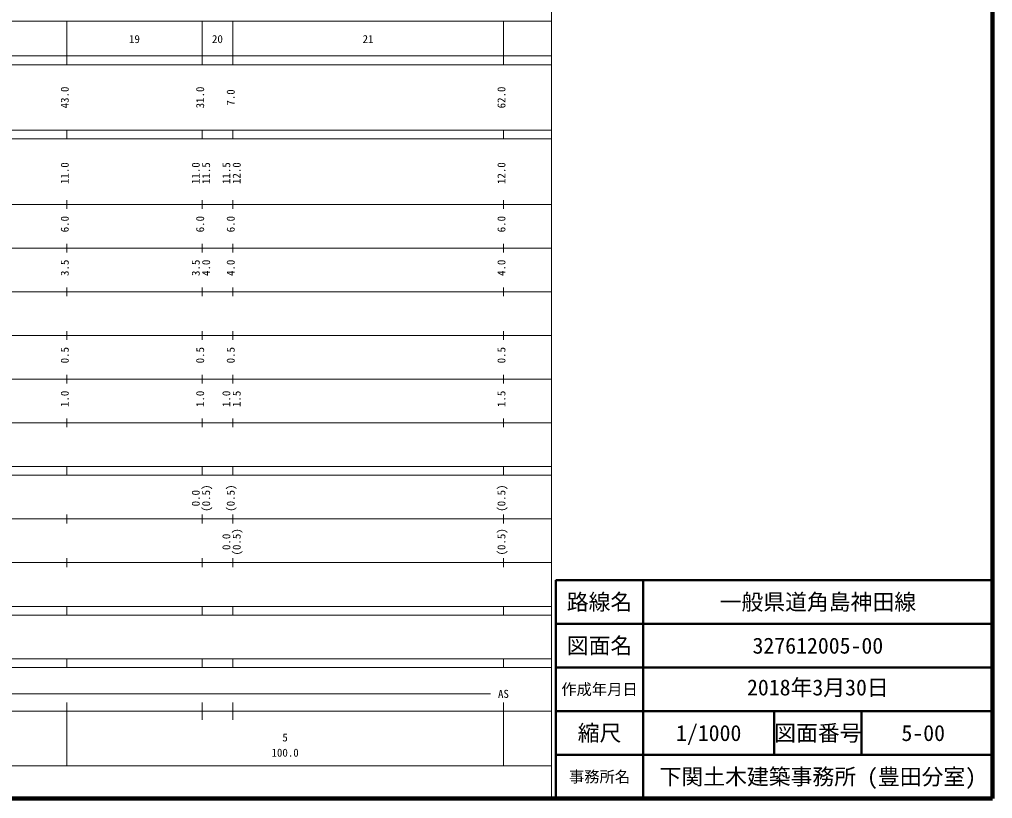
# Model space of a CAD drawing. Units: millimetres, scale not verified. Extents: x 40000 to 680000, y 20000 to 380000.
# Drawn here: x 457169 to 680000, y 20000 to 198357 of the extents above; entities that cross this region are included whole.
import ezdxf
from ezdxf.enums import TextEntityAlignment as Align

# ---------------------------------------------------------------- set-up
doc = ezdxf.new("R2010")
doc.units = ezdxf.units.MM
doc.header["$LTSCALE"] = 1000
for name, color, linetype, lineweight in [('M-TTL', 2, 'Continuous', 140), ('M-TTL-BAND', 7, 'Continuous', 13), ('M-TTL-FRAM', 2, 'Continuous', 50), ('M-TTL-LINE', 7, 'Continuous', 50)]:
    doc.layers.add(name, color=color, linetype=linetype, lineweight=lineweight)
doc.layers.add('M-TTL-TXT', color=7, linetype='Continuous')
doc.styles.add('ＭＳ ゴシック', font='')
doc.styles.get('ＭＳ ゴシック').set_extended_font_data('MS Gothic')

msp = doc.modelspace()

# ---------------------------------------------------------------- linework, layer by layer
at = {"layer": 'M-TTL'}
for p, q in [((680000, 20000), (680000, 380000)), ((40000, 20000), (680000, 20000))]:
    msp.add_line(p, q, dxfattribs=at)
at = {"layer": 'M-TTL-BAND'}
for p, q in [((579000, 20000), (579000, 370000)), ((68000, 198000), (579000, 198000)), ((468000, 188000), (468000, 198000)), ((499000, 188000), (499000, 198000)), ((506000, 188000), (506000, 198000)), ((568000, 188000), (568000, 198000)), ((40000, 190000), (579000, 190000)), ((40000, 188000), (579000, 188000)), ((40000, 173000), (579000, 173000)), ((468000, 171000), (468000, 173000)), ((499000, 171000), (499000, 173000)), ((506000, 171000), (506000, 173000)), ((568000, 171000), (568000, 173000)), ((40000, 171000), (579000, 171000)), ((40000, 156000), (579000, 156000)), ((468000, 155000), (468000, 157000)), ((499000, 155000), (499000, 157000)), ((506000, 155000), (506000, 157000)), ((568000, 155000), (568000, 157000)), ((46000, 146000), (579000, 146000)), ((468000, 145000), (468000, 147000)), ((499000, 145000), (499000, 147000)), ((506000, 145000), (506000, 147000)), ((568000, 145000), (568000, 147000)), ((52000, 136000), (579000, 136000)), ((468000, 135000), (468000, 137000)), ((499000, 135000), (499000, 137000)), ((506000, 135000), (506000, 137000)), ((568000, 135000), (568000, 137000)), ((46000, 126000), (579000, 126000)), ((468000, 125000), (468000, 127000)), ((499000, 125000), (499000, 127000)), ((506000, 125000), (506000, 127000)), ((568000, 125000), (568000, 127000)), ((52000, 116000), (579000, 116000)), ((468000, 115000), (468000, 117000)), ((499000, 115000), (499000, 117000)), ((506000, 115000), (506000, 117000)), ((568000, 115000), (568000, 117000)), ((468000, 105000), (468000, 107000)), ((499000, 105000), (499000, 107000)), ((506000, 105000), (506000, 107000)), ((568000, 105000), (568000, 107000)), ((46000, 106000), (579000, 106000)), ((40000, 96000), (579000, 96000)), ((468000, 94000), (468000, 96000)), ((499000, 94000), (499000, 96000)), ((506000, 94000), (506000, 96000)), ((568000, 94000), (568000, 96000)), ((40000, 94000), (579000, 94000)), ((468000, 83000), (468000, 85000)), ((499000, 83000), (499000, 85000)), ((506000, 83000), (506000, 85000)), ((568000, 83000), (568000, 85000)), ((49000, 84000), (579000, 84000)), ((40000, 74000), (579000, 74000)), ((468000, 73000), (468000, 75000)), ((499000, 73000), (499000, 75000)), ((506000, 73000), (506000, 75000)), ((568000, 73000), (568000, 75000)), ((40000, 64000), (579000, 64000)), ((468000, 62000), (468000, 64000)), ((499000, 62000), (499000, 64000)), ((506000, 62000), (506000, 64000)), ((568000, 62000), (568000, 64000)), ((40000, 62000), (579000, 62000)), ((40000, 52000), (579000, 52000)), ((468000, 50000), (468000, 52000)), ((499000, 50000), (499000, 52000)), ((506000, 50000), (506000, 52000)), ((568000, 50000), (568000, 52000)), ((40000, 50000), (579000, 50000)), ((71000, 44000), (565000, 44000)), ((468000, 27500), (468000, 42000)), ((499000, 38000), (499000, 42000)), ((506000, 38000), (506000, 42000)), ((568000, 27500), (568000, 42000)), ((40000, 40000), (579000, 40000)), ((68000, 27500), (579000, 27500))]:
    msp.add_line(p, q, dxfattribs=at)
at = {"layer": 'M-TTL-FRAM'}
for p, q in [((680000, 70000), (580000, 70000)), ((580000, 70000), (580000, 20000))]:
    msp.add_line(p, q, dxfattribs=at)
at = {"layer": 'M-TTL-LINE'}
for p, q in [((600000, 70000), (600000, 20000)), ((680000, 60000), (580000, 60000)), ((680000, 50000), (580000, 50000)), ((680000, 40000), (580000, 40000)), ((630000, 40000), (630000, 30000)), ((650000, 40000), (650000, 30000)), ((680000, 30000), (580000, 30000))]:
    msp.add_line(p, q, dxfattribs=at)

# ---------------------------------------------------------------- texts
at = {"layer": 'M-TTL-BAND', "style": 'ＭＳ ゴシック'}
for s, p in [('19', (483500, 192405)), ('20', (502500, 192405)), ('21', (537000, 192405)), ('AS', (568000, 42500)), ('5', (518000, 32523)), ('100.0', (518000, 29033))]:
    msp.add_text(s, height=1833, dxfattribs=at).set_placement(p, align=Align.BOTTOM_CENTER)
for s, p in [('43.0', (469000, 180500)), ('31.0', (500000, 180500)), ('62.0', (569000, 180500)), ('7.0', (507000, 180500)), ('11.0', (469000, 163174)), ('11.0', (499000, 163174)), ('11.5', (501370, 163174)), ('11.5', (506000, 163174)), ('12.0', (508370, 163174)), ('12.0', (569000, 163174)), ('6.0', (469000, 151500)), ('6.0', (500000, 151500)), ('6.0', (507000, 151500)), ('6.0', (569000, 151500)), ('3.5', (469000, 141500)), ('3.5', (499000, 141500)), ('4.0', (501370, 141500)), ('4.0', (507000, 141500)), ('4.0', (569000, 141500)), ('0.5', (469000, 121500)), ('0.5', (500000, 121500)), ('0.5', (507000, 121500)), ('0.5', (569000, 121500)), ('1.0', (469000, 111500)), ('1.0', (500000, 111500)), ('1.0', (506000, 111500)), ('1.5', (508370, 111500)), ('1.5', (569000, 111500)), ('(0.5)', (501370, 88764)), ('(0.5)', (507000, 88764)), ('(0.5)', (569000, 88764)), ('0.0', (499000, 88764)), ('0.0', (506000, 78764)), ('(0.5)', (508370, 78764)), ('(0.5)', (569000, 78764))]:
    msp.add_text(s, height=1833, rotation=90, dxfattribs=at).set_placement(p, align=Align.BOTTOM_CENTER)
at = {"layer": 'M-TTL-TXT', "style": 'ＭＳ ゴシック'}
for s, height, p in [('路線名', 3666, (590000, 65000)), ('路線名', 3666, (590000, 65000)), ('一般県道角島神田線', 3666, (640000, 65000)), ('図面名', 3666, (590000, 55000)), ('図面名', 3666, (590000, 55000)), ('327612005-00', 3666, (640000, 55000)), ('作成年月日', 2566, (590000, 45000)), ('作成年月日', 2566, (590000, 45000)), ('縮尺', 3666, (590000, 35000)), ('縮尺', 3666, (590000, 35000)), ('1/1000', 3666, (615000, 35000)), ('図面番号', 3666, (640000, 35000)), ('図面番号', 3666, (640000, 35000)), ('5-00', 3666, (664125, 35000)), ('下関土木建築事務所 (豊田分室)', 3666, (640000, 25000)), ('事務所名', 2566, (590000, 25000)), ('事務所名', 2566, (590000, 25000))]:
    msp.add_text(s, height=height, dxfattribs=at).set_placement(p, align=Align.MIDDLE_CENTER)
msp.add_text('2018年3月30日', height=3666, dxfattribs=at).set_placement((640000, 42500), align=Align.BOTTOM_CENTER)

doc.saveas('drawing.dxf')
